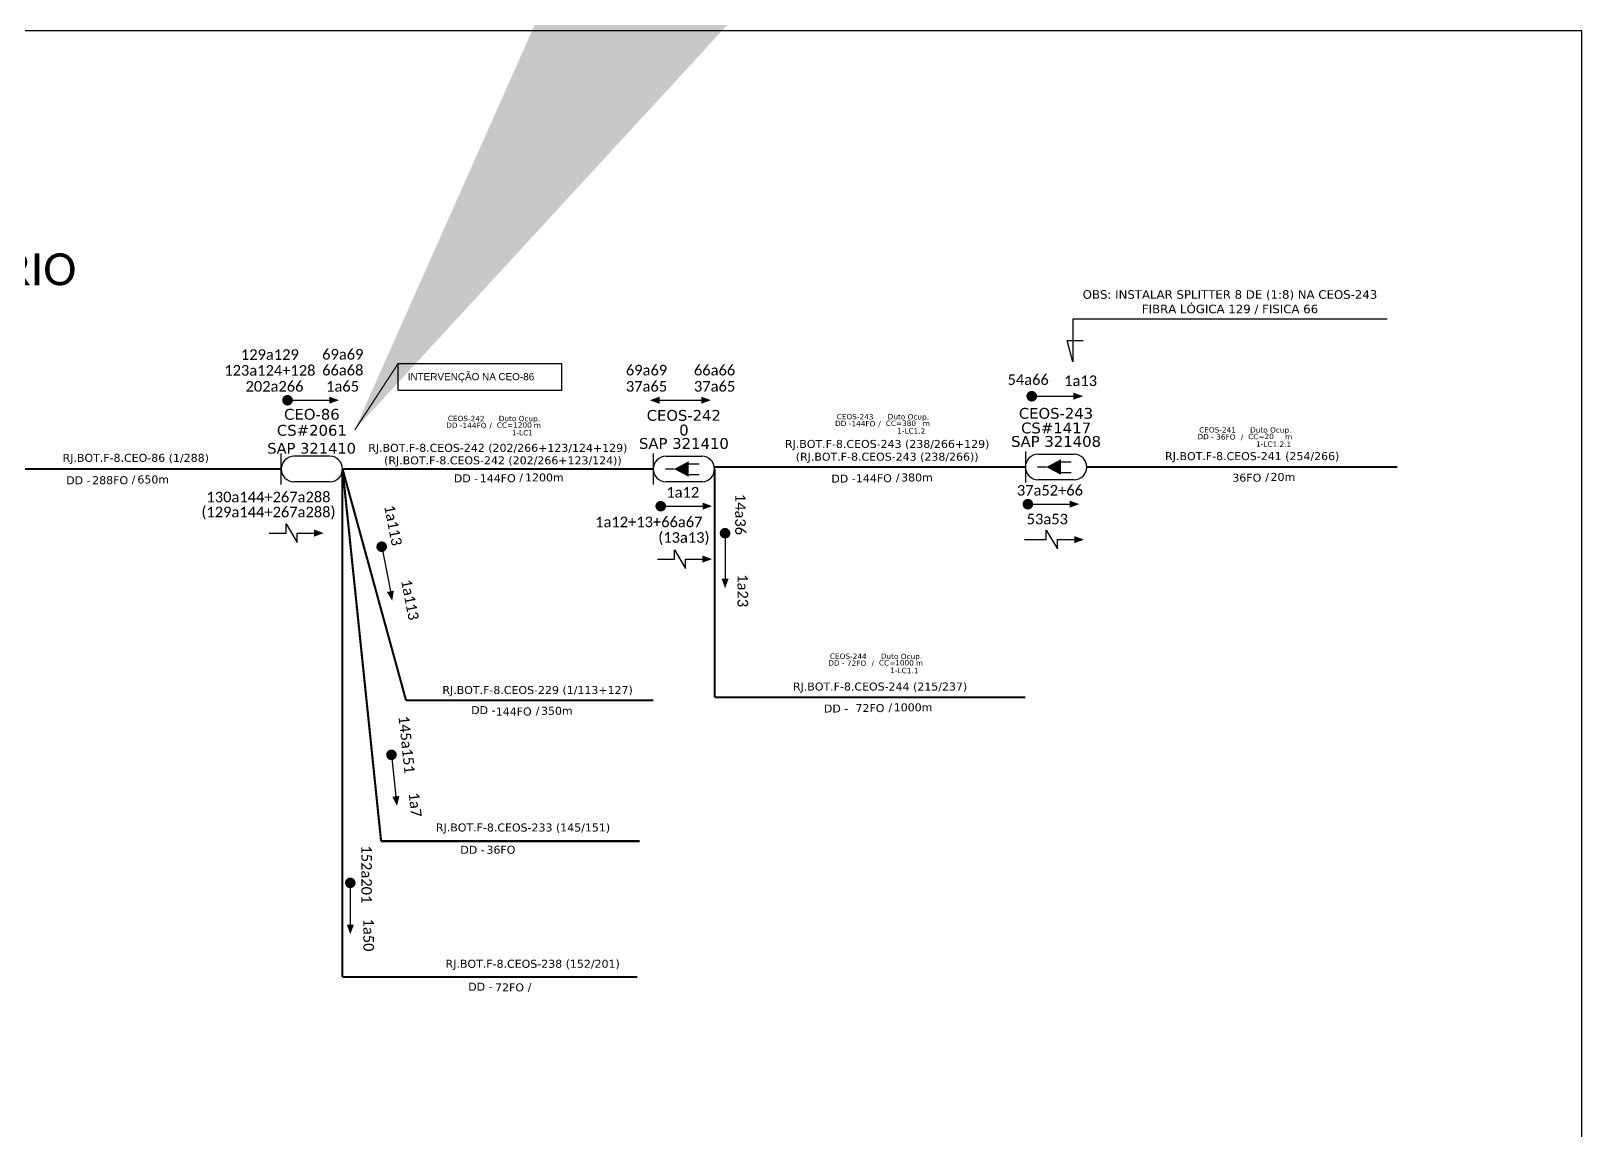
# Model space of a CAD drawing. Header units: inches. Extents: x 2352 to 7774, y -43 to 551.
# Drawn here: x 3692.3 to 4110.9, y 253.8 to 550.8 of the extents above; entities that cross this region are included whole.
import ezdxf
from ezdxf.enums import TextEntityAlignment as Align

# ---------------------------------------------------------------- set-up
doc = ezdxf.new("R2010")
doc.units = ezdxf.units.IN
doc.header["$MEASUREMENT"] = 0
doc.layers.add('10.4-Postes', color=1, linetype='Continuous', lineweight=0)
doc.layers.add('40.1-ETIQUETAS', color=1, linetype='Continuous', lineweight=20)
for name, color, linetype in [('20.4-CEOS', 1, 'Continuous'), ('20.5-CABO AÉREO', 1, 'Continuous'), ('20.5-CEO', 1, 'Continuous'), ('label_cabos', 7, 'Continuous'), ('SETA', 7, 'Continuous')]:
    doc.layers.add(name, color=color, linetype=linetype)
doc.styles.add('ARIAL', font='arial.ttf')
doc.styles.add('ROMANS', font='arial.ttf')
doc.styles.add('siredit', font='verdana.ttf')
doc.dimstyles.new('CL', dxfattribs={"dimtxt": 1, "dimasz": 2, "dimexe": 0.18, "dimexo": 0.0625, "dimgap": 0.09, "dimtad": 0, "dimdec": 0, "dimrnd": 1, "dimzin": 0, "dimdsep": 46, "dimtxsty": 'siredit', "dimblk": 'NONE', "dimcen": 0, "dimse1": 1, "dimse2": 1, "dimsd1": 1, "dimsd2": 1, "dimclrt": 7, "dimadec": 0, "dimazin": 0, "dimtfac": 1, "dimtdec": 0, "dimtofl": 0, "dimtmove": 0, "dimatfit": 3, "dimfxl": 0, "dimtolj": 1, "dimtzin": 0, "dimarcsym": 0})

# ---------------------------------------------------------------- blocks, each defined once
blk = doc.blocks.new('_None')
blk = doc.blocks.new('Inst CB DT OCUP CFOA-SM-DD-S-72')
at = {"layer": 'label_cabos', "color": 0, "style": 'siredit'}
for tag, flags, p in [('ID_ATIVIDADE', 3, (1.31, 2.67)), ('FATOR', 1, (11.56, 2.55))]:
    blk.add_attdef(tag, text='', height=1, rotation=359.69, dxfattribs=dict(at, flags=flags)).set_placement(p, align=Align.MIDDLE_CENTER)
for tag, p in [('TIPO_CABO', (1.11, 0)), ('DESTINO_CABO', (3.13, 1.26)), ('CABO', (4.69, -0.05)), ('/', (7.71, -0.05)), ('LANCE', (10.41, 0.02)), ('TIPO_CABO', (13.11, 1.24)), ('UND', (16.46, 0)), ('FID', (13.65, -1.41))]:
    blk.add_attdef(tag, text='', height=1, rotation=359.69, dxfattribs=at).set_placement(p, align=Align.MIDDLE_CENTER)
blk.add_attdef('QTDE', (11.93, -0.45), '', height=1, rotation=359.69, dxfattribs=at)
blk = doc.blocks.new('Inst CB DT OCUP CFOA-SM-DD-S-144')
at = {"layer": 'label_cabos', "color": 0, "style": 'siredit'}
for tag, flags, p in [('ID_ATIVIDADE', 3, (1.31, 2.67)), ('FATOR', 1, (11.56, 2.55))]:
    blk.add_attdef(tag, text='', height=1, rotation=359.69, dxfattribs=dict(at, flags=flags)).set_placement(p, align=Align.MIDDLE_CENTER)
for tag, p in [('TIPO_CABO', (1.11, 0)), ('DESTINO_CABO', (3.13, 1.26)), ('CABO', (4.69, -0.05)), ('/', (7.71, -0.05)), ('LANCE', (10.41, 0.02)), ('TIPO_CABO', (13.11, 1.24)), ('UND', (16.46, 0)), ('FID', (13.65, -1.41))]:
    blk.add_attdef(tag, text='', height=1, rotation=359.69, dxfattribs=at).set_placement(p, align=Align.MIDDLE_CENTER)
blk.add_attdef('QTDE', (11.93, -0.45), '', height=1, rotation=359.69, dxfattribs=at)
blk = doc.blocks.new('Inst CB DT OCUP CFOA-SM-DD-S-36')
at = {"layer": 'label_cabos', "color": 0, "style": 'siredit'}
for tag, flags, p in [('ID_ATIVIDADE', 3, (1.31, 2.67)), ('FATOR', 1, (11.56, 2.55))]:
    blk.add_attdef(tag, text='', height=1, rotation=359.69, dxfattribs=dict(at, flags=flags)).set_placement(p, align=Align.MIDDLE_CENTER)
for tag, p in [('TIPO_CABO', (1.11, 0)), ('DESTINO_CABO', (3.13, 1.26)), ('CABO', (4.69, -0.05)), ('/', (7.71, -0.05)), ('LANCE', (10.41, 0.02)), ('TIPO_CABO', (13.11, 1.24)), ('UND', (16.46, 0)), ('FID', (13.65, -1.41))]:
    blk.add_attdef(tag, text='', height=1, rotation=359.69, dxfattribs=at).set_placement(p, align=Align.MIDDLE_CENTER)
blk.add_attdef('QTDE', (11.93, -0.45), '', height=1, rotation=359.69, dxfattribs=at)
blk = doc.blocks.new('*U38')
at = {"color": 3}
blk.add_lwpolyline([(0.0000405, 0.0000662), (0.0001936, 0.0000662), (0.0001936, 0.000041), (0.0000405, 0.000041)], close=True, dxfattribs=at)
at = {"color": 3, "style": 'ARIAL'}
blk.add_attdef('SERVIÇO_EM_EMENDA_EXIST', text='', height=0.00000666, dxfattribs=at).set_placement((0.0001321, 0.0000506), align=Align.RIGHT)
blk.add_attdef('FID', (0.0001344, 0.0000506), '', height=0.00000666, dxfattribs=at)
at = {"layer": '10.4-Postes', "lineweight": 0, "style": 'ROMANS'}
for tag, p, flags in [('ID_ATIVIDADE', (-0.0000068, -0.0000086), 3), ('QTDE', (-0.000006, -0.000014), 3), ('FATOR', (-0.0000019, -0.0000113), 1)]:
    blk.add_attdef(tag, p, '', height=0.00000209, dxfattribs=dict(at, flags=flags))
at = {"color": 3}
blk.add_leader([(-0.0000002, 0.0000042), (0.0000405, 0.0000662)], dimstyle='CL', override={"dimgap": 0.09, "dimtad": 0}, dxfattribs=at)

msp = doc.modelspace()

# ---------------------------------------------------------------- linework, layer by layer
for points in [[(3272.33, -43.15), (4110.89, -43.15), (4110.89, 550.85), (3272.33, 550.85), (3272.33, -43.15)], [(4058.28, 473.06), (3973.49, 473.06), (3973.49, 461.5), (3971.91, 467.3), (3976.29, 467.3)]]:
    msp.add_lwpolyline(points)
at = {"color": 0, "const_width": 1.43}
for points in [[(3760.8, 451.15, 1), (3762.23, 451.15, 1)], [(3962.38, 452.95, 1), (3962.38, 451.52, 1)], [(3861.53, 422.54, 1), (3862.96, 422.54, 1)], [(3960.63, 423.08, 1), (3962.06, 423.08, 1)], [(3879.61, 415.96, 1), (3879.61, 414.53, 1)], [(3786.79, 412.3, 1), (3787.06, 410.9, 1)], [(3789.49, 356.12, 1), (3789.64, 354.7, 1)], [(3778.45, 321.54, 1), (3778.45, 320.12, 1)]]:
    msp.add_lwpolyline(points, format="xyb", close=True, dxfattribs=at)
at = {"color": 0}
for points in [[(3761.13, 415.27), (3761.13, 417.79), (3764.14, 412.76), (3764.15, 415.27)], [(3966.32, 413.52), (3966.32, 416.04), (3969.33, 411), (3969.34, 413.52)], [(3865.93, 408.26), (3865.93, 410.78), (3868.94, 405.74), (3868.94, 408.26)]]:
    msp.add_lwpolyline(points, dxfattribs=at)
at = {"layer": '20.4-CEOS', "color": 5}
for p, q in [((3772.92, 436.02), (3763.26, 436.02)), ((3772.92, 429.13), (3763.26, 429.13))]:
    msp.add_line(p, q, dxfattribs=at)
for points in [[(3759.81, 428.42), (3759.81, 436.73)], [(3865.83, 432.58), (3863.51, 432.58)], [(3869.65, 433.95), (3872.58, 433.95)], [(3966.29, 433.12), (3963.96, 433.12)], [(3970.1, 434.48), (3973.03, 434.48)], [(3970.1, 431.62), (3973.03, 431.62)], [(3869.65, 431.08), (3872.58, 431.08)]]:
    msp.add_lwpolyline(points, dxfattribs=at)
for points in [[(3865.83, 432.58, 0, 4.25, 0), (3869.82, 432.58, 4.25, 4.25, 0)], [(3966.29, 433.12, 0, 4.25, 0), (3970.28, 433.12, 4.25, 4.25, 0)]]:
    msp.add_lwpolyline(points, format="xyseb", dxfattribs=at)
for centre, start, end in [((3763.26, 432.57), 90, 270), ((3772.92, 432.57), 270, 90)]:
    msp.add_arc(centre, 3.45, start, end, dxfattribs=at)
at = {"layer": '20.5-CABO AÉREO', "color": 7, "ltscale": 50, "const_width": 0.576}
for points in [[(3776.33, 432.57), (3776.32, 295.45)], [(3776.37, 432.57), (3786.77, 332.11), (3786.77, 332.11)], [(3793.5, 370.12), (3860.22, 370.12)], [(3786.77, 332.11), (3856.53, 332.11)], [(3776.32, 295.45), (3855.91, 295.45)]]:
    msp.add_lwpolyline(points, dxfattribs=at)
at = {"layer": '20.5-CABO AÉREO', "ltscale": 50, "const_width": 0.576}
msp.add_lwpolyline([(3801.6, 332.11), (3856.53, 332.11)], dxfattribs=at)
at = {"layer": '20.5-CEO', "color": 5}
for p, q in [((3863.67, 436.02), (3873.33, 436.02)), ((3964.12, 436.56), (3973.79, 436.56)), ((3873.33, 429.13), (3863.67, 429.13)), ((3973.79, 429.67), (3964.12, 429.67))]:
    msp.add_line(p, q, dxfattribs=at)
for points in [[(3860.22, 436.73), (3860.22, 428.42)], [(3960.67, 437.27), (3960.67, 428.96)]]:
    msp.add_lwpolyline(points, dxfattribs=at)
for centre, start, end in [((3863.67, 432.57), 90, 270), ((3873.33, 432.57), 270, 90), ((3964.12, 433.12), 90, 270), ((3973.79, 433.12), 270, 90)]:
    msp.add_arc(centre, 3.45, start, end, dxfattribs=at)
at = {"layer": '40.1-ETIQUETAS', "color": 0, "const_width": 0.576}
for points in [[(3675.92, 432.57), (3759.81, 432.57)], [(3876.78, 432.57), (3876.8, 370.91)], [(3977.23, 433.12), (4061.09, 433.12)], [(3876.8, 370.91), (3960.65, 370.91)]]:
    msp.add_lwpolyline(points, dxfattribs=at)
at = {"layer": '40.1-ETIQUETAS', "color": 7, "const_width": 0.576}
for points in [[(3776.37, 432.57), (3793.5, 370.12)], [(3794.84, 361.85), (3794.84, 361.85)]]:
    msp.add_lwpolyline(points, dxfattribs=at)
at = {"layer": '40.1-ETIQUETAS', "color": 5, "const_width": 0.576}
for points in [[(3776.37, 432.57), (3860.22, 432.57)], [(3876.82, 433.12), (3960.67, 433.12)]]:
    msp.add_lwpolyline(points, dxfattribs=at)
at = {"layer": 'SETA', "color": 0}
for points in [[(3962.38, 452.23), (3974.63, 452.23)], [(3761.51, 451.15), (3773.77, 451.15)], [(3861.92, 451.15), (3874.18, 451.15)], [(3961.35, 423.08), (3973.6, 423.08)], [(3862.25, 422.54), (3874.5, 422.54)], [(3756.58, 415.27), (3761.13, 415.27)], [(3764.15, 415.27), (3768.7, 415.27)], [(3879.61, 415.25), (3879.62, 402.99)], [(3786.93, 411.6), (3789.27, 399.58)], [(3960.41, 413.52), (3966.32, 413.52)], [(3969.34, 413.52), (3973.89, 413.52)], [(3861.38, 408.26), (3865.93, 408.26)], [(3868.94, 408.26), (3873.49, 408.26)], [(3789.56, 355.41), (3790.86, 343.22)], [(3778.45, 320.83), (3778.45, 308.57)]]:
    msp.add_lwpolyline(points, dxfattribs=at)
for points in [[(3772.78, 452.12), (3775.4, 451.17), (3772.78, 450.22)], [(3861.92, 452.1), (3859.31, 451.15), (3861.92, 450.2)], [(3873.2, 452.12), (3875.81, 451.17), (3873.2, 450.22)], [(3973.65, 453.2), (3976.26, 452.25), (3973.65, 451.3)], [(3873.52, 423.51), (3876.13, 422.56), (3873.52, 421.61)], [(3972.62, 424.05), (3975.23, 423.1), (3972.62, 422.15)], [(3768.7, 416.22), (3771.31, 415.27), (3768.7, 414.32)], [(3973.89, 414.47), (3976.5, 413.52), (3973.89, 412.56)], [(3873.49, 409.21), (3876.11, 408.26), (3873.49, 407.3)], [(3880.57, 402.99), (3879.62, 400.38), (3878.67, 402.99)], [(3790.21, 399.76), (3789.77, 397.01), (3788.34, 399.39)], [(3791.72, 344.3), (3791.05, 341.6), (3789.83, 344.1)], [(3779.41, 309.56), (3778.46, 306.95), (3777.51, 309.56)]]:
    msp.add_solid(points, dxfattribs=at)

# ---------------------------------------------------------------- block references
at = {"color": 6, "lineweight": 0}
ref = msp.add_blockref('Inst CB DT OCUP CFOA-SM-DD-S-144', (3805.23, 444.41), dxfattribs=dict(at, xscale=1.440000000000055, yscale=1.439999999999998, zscale=1.44))
ref.add_attrib('DESTINO_CABO', 'CEOS-242', dxfattribs={"layer": 'label_cabos', "color": 0, "height": 1.44, "rotation": 359.69, "style": 'siredit'}).set_placement((3809.74, 446.23), align=Align.MIDDLE_CENTER)
ref.add_attrib('TIPO_CABO', 'Duto Ocup.', dxfattribs={"layer": 'label_cabos', "color": 0, "height": 1.44, "rotation": 359.69, "style": 'siredit'}).set_placement((3824.11, 446.21), align=Align.MIDDLE_CENTER)
ref.add_attrib('/', '/', dxfattribs={"layer": 'label_cabos', "color": 0, "height": 1.44, "rotation": 359.69, "style": 'siredit'}).set_placement((3816.34, 444.34), align=Align.MIDDLE_CENTER)
ref.add_attrib('FID', '1-LC1', dxfattribs={"layer": 'label_cabos', "color": 0, "height": 1.44, "rotation": 359.69, "style": 'siredit'}).set_placement((3824.89, 442.38), align=Align.MIDDLE_CENTER)
ref.add_attrib('LANCE', 'CC=', dxfattribs={"layer": 'label_cabos', "color": 0, "height": 1.44, "rotation": 359.69, "style": 'siredit'}).set_placement((3820.22, 444.44), align=Align.MIDDLE_CENTER)
ref.add_attrib('UND', 'm', dxfattribs={"layer": 'label_cabos', "color": 0, "height": 1.44, "rotation": 359.69, "style": 'siredit'}).set_placement((3828.94, 444.42), align=Align.MIDDLE_CENTER)
ref.add_attrib('CABO', '144FO', dxfattribs={"layer": 'label_cabos', "color": 0, "height": 1.44, "rotation": 359.69, "style": 'siredit'}).set_placement((3811.98, 444.34), align=Align.MIDDLE_CENTER)
ref.add_attrib('TIPO_CABO', 'DD - ', dxfattribs={"layer": 'label_cabos', "color": 0, "height": 1.44, "rotation": 359.69, "style": 'siredit'}).set_placement((3806.84, 444.41), align=Align.MIDDLE_CENTER)
ref.add_attrib('QTDE', '1200', (3822.41, 443.76), dxfattribs={"layer": 'label_cabos', "color": 0, "height": 1.44, "rotation": 359.69, "style": 'siredit'})
ref = msp.add_blockref('Inst CB DT OCUP CFOA-SM-DD-S-144', (3910.2, 444.9), dxfattribs=dict(at, xscale=1.440000000000055, yscale=1.439999999999998, zscale=1.44))
ref.add_attrib('DESTINO_CABO', 'CEOS-243', dxfattribs={"layer": 'label_cabos', "color": 0, "height": 1.44, "rotation": 359.69, "style": 'siredit'}).set_placement((3914.71, 446.72), align=Align.MIDDLE_CENTER)
ref.add_attrib('TIPO_CABO', 'Duto Ocup.', dxfattribs={"layer": 'label_cabos', "color": 0, "height": 1.44, "rotation": 359.69, "style": 'siredit'}).set_placement((3929.08, 446.69), align=Align.MIDDLE_CENTER)
ref.add_attrib('/', '/', dxfattribs={"layer": 'label_cabos', "color": 0, "height": 1.44, "rotation": 359.69, "style": 'siredit'}).set_placement((3921.31, 444.83), align=Align.MIDDLE_CENTER)
ref.add_attrib('FID', '1-LC1.2', dxfattribs={"layer": 'label_cabos', "color": 0, "height": 1.44, "rotation": 359.69, "style": 'siredit'}).set_placement((3929.86, 442.86), align=Align.MIDDLE_CENTER)
ref.add_attrib('LANCE', 'CC=', dxfattribs={"layer": 'label_cabos', "color": 0, "height": 1.44, "rotation": 359.69, "style": 'siredit'}).set_placement((3925.19, 444.93), align=Align.MIDDLE_CENTER)
ref.add_attrib('UND', 'm', dxfattribs={"layer": 'label_cabos', "color": 0, "height": 1.44, "rotation": 359.69, "style": 'siredit'}).set_placement((3933.91, 444.9), align=Align.MIDDLE_CENTER)
ref.add_attrib('CABO', '144FO', dxfattribs={"layer": 'label_cabos', "color": 0, "height": 1.44, "rotation": 359.69, "style": 'siredit'}).set_placement((3916.95, 444.83), align=Align.MIDDLE_CENTER)
ref.add_attrib('TIPO_CABO', 'DD - ', dxfattribs={"layer": 'label_cabos', "color": 0, "height": 1.44, "rotation": 359.69, "style": 'siredit'}).set_placement((3911.81, 444.89), align=Align.MIDDLE_CENTER)
ref.add_attrib('QTDE', '380', (3927.38, 444.25), dxfattribs={"layer": 'label_cabos', "color": 0, "height": 1.44, "rotation": 359.69, "style": 'siredit'})
ref = msp.add_blockref('Inst CB DT OCUP CFOA-SM-DD-S-36', (4008.02, 441.33), dxfattribs=dict(at, xscale=1.440000000000055, yscale=1.439999999999998, zscale=1.44))
ref.add_attrib('DESTINO_CABO', 'CEOS-241', dxfattribs={"layer": 'label_cabos', "color": 0, "height": 1.44, "rotation": 359.69, "style": 'siredit'}).set_placement((4012.53, 443.15), align=Align.MIDDLE_CENTER)
ref.add_attrib('TIPO_CABO', 'Duto Ocup.', dxfattribs={"layer": 'label_cabos', "color": 0, "height": 1.44, "rotation": 359.69, "style": 'siredit'}).set_placement((4026.9, 443.13), align=Align.MIDDLE_CENTER)
ref.add_attrib('/', '/', dxfattribs={"layer": 'label_cabos', "color": 0, "height": 1.44, "rotation": 359.69, "style": 'siredit'}).set_placement((4019.13, 441.26), align=Align.MIDDLE_CENTER)
ref.add_attrib('FID', '1-LC1.2.1', dxfattribs={"layer": 'label_cabos', "color": 0, "height": 1.44, "rotation": 359.69, "style": 'siredit'}).set_placement((4027.67, 439.3), align=Align.MIDDLE_CENTER)
ref.add_attrib('LANCE', 'CC=', dxfattribs={"layer": 'label_cabos', "color": 0, "height": 1.44, "rotation": 359.69, "style": 'siredit'}).set_placement((4023.01, 441.36), align=Align.MIDDLE_CENTER)
ref.add_attrib('UND', 'm', dxfattribs={"layer": 'label_cabos', "color": 0, "height": 1.44, "rotation": 359.69, "style": 'siredit'}).set_placement((4031.73, 441.34), align=Align.MIDDLE_CENTER)
ref.add_attrib('CABO', '36FO', dxfattribs={"layer": 'label_cabos', "color": 0, "height": 1.44, "rotation": 359.69, "style": 'siredit'}).set_placement((4014.77, 441.26), align=Align.MIDDLE_CENTER)
ref.add_attrib('TIPO_CABO', 'DD - ', dxfattribs={"layer": 'label_cabos', "color": 0, "height": 1.44, "rotation": 359.69, "style": 'siredit'}).set_placement((4009.62, 441.33), align=Align.MIDDLE_CENTER)
ref.add_attrib('QTDE', '20', (4025.2, 440.68), dxfattribs={"layer": 'label_cabos', "color": 0, "height": 1.44, "rotation": 359.69, "style": 'siredit'})
ref = msp.add_blockref('Inst CB DT OCUP CFOA-SM-DD-S-72', (3908.36, 380.21), dxfattribs=dict(at, xscale=1.440000000000055, yscale=1.439999999999998, zscale=1.44))
ref.add_attrib('DESTINO_CABO', 'CEOS-244', dxfattribs={"layer": 'label_cabos', "color": 0, "height": 1.44, "rotation": 359.69, "style": 'siredit'}).set_placement((3912.87, 382.03), align=Align.MIDDLE_CENTER)
ref.add_attrib('TIPO_CABO', 'Duto Ocup.', dxfattribs={"layer": 'label_cabos', "color": 0, "height": 1.44, "rotation": 359.69, "style": 'siredit'}).set_placement((3927.24, 382.01), align=Align.MIDDLE_CENTER)
ref.add_attrib('/', '/', dxfattribs={"layer": 'label_cabos', "color": 0, "height": 1.44, "rotation": 359.69, "style": 'siredit'}).set_placement((3919.47, 380.14), align=Align.MIDDLE_CENTER)
ref.add_attrib('FID', '1-LC1.1', dxfattribs={"layer": 'label_cabos', "color": 0, "height": 1.44, "rotation": 359.69, "style": 'siredit'}).set_placement((3928.01, 378.18), align=Align.MIDDLE_CENTER)
ref.add_attrib('LANCE', 'CC=', dxfattribs={"layer": 'label_cabos', "color": 0, "height": 1.44, "rotation": 359.69, "style": 'siredit'}).set_placement((3923.35, 380.25), align=Align.MIDDLE_CENTER)
ref.add_attrib('UND', 'm', dxfattribs={"layer": 'label_cabos', "color": 0, "height": 1.44, "rotation": 359.69, "style": 'siredit'}).set_placement((3932.07, 380.22), align=Align.MIDDLE_CENTER)
ref.add_attrib('CABO', '72FO', dxfattribs={"layer": 'label_cabos', "color": 0, "height": 1.44, "rotation": 359.69, "style": 'siredit'}).set_placement((3915.11, 380.14), align=Align.MIDDLE_CENTER)
ref.add_attrib('TIPO_CABO', 'DD - ', dxfattribs={"layer": 'label_cabos', "color": 0, "height": 1.44, "rotation": 359.69, "style": 'siredit'}).set_placement((3909.96, 380.21), align=Align.MIDDLE_CENTER)
ref.add_attrib('QTDE', '1000', (3925.54, 379.56), dxfattribs={"layer": 'label_cabos', "color": 0, "height": 1.44, "rotation": 359.69, "style": 'siredit'})
at = {"layer": 'label_cabos', "color": 0, "lineweight": 0, "xscale": 287999.9999999101, "yscale": 287999.9999999088, "zscale": 287999.9999999101}
msp.add_blockref('*U38', (3779.72, 441.98), dxfattribs=at).add_auto_attribs({'SERVIÇO_EM_EMENDA_EXIST': 'INTERVENÇÃO NA', 'FID': 'CEO-86'})

# ---------------------------------------------------------------- texts
at = {"insert": (3676.22, 486.45, 1), "char_height": 8.64, "width": 131.666, "attachment_point": 5}
msp.add_mtext('{\\fCalibri|b0|i0|c0|p34;\\C7;PRIMÁRIO}', dxfattribs=at)
at = {"color": 0, "char_height": 2.8512, "width": 36.1515, "attachment_point": 5}
for s, insert in [('{\\fCalibri|b0|i0|c0|p34;\\C1;129a129}', (3756.75, 463.47)), ('{\\fCalibri|b0|i0|c0|p34;\\C1;69a69}', (3776.43, 463.53)), ('{\\fCalibri|b0|i0|c0|p34;123a124+128}', (3756.75, 459.2)), ('{\\fCalibri|b0|i0|c0|p34;66a68}', (3776.43, 459.26)), ('{\\fCalibri|b0|i0|c0|p34;\\C1;69a69}', (3858.41, 459.26)), ('{\\fCalibri|b0|i0|c0|p34;\\C1;66a66}', (3876.78, 459.26)), ('{\\fCalibri|b0|i0|c0|p34;\\C7;202a266}', (3758, 454.89)), ('{\\fCalibri|b0|i0|c0|p34;\\C7;1a65}', (3776.37, 454.89)), ('{\\fCalibri|b0|i0|c0|p34;\\C7;37a65}', (3858.41, 454.89)), ('{\\fCalibri|b0|i0|c0|p34;\\C7;37a65}', (3876.78, 454.89)), ('{\\fCalibri|b0|i0|c0|p34;\\C7;54a66}', (3961.41, 456.7)), ('{\\fCalibri|b0|i0|c0|p34;\\C7;1a13}', (3975.57, 456.4)), ('{\\fCalibri|b0|i0|c0|p34;\\C7;1a12}', (3868.19, 426.28)), ('{\\fCalibri|b0|i0|c0|p34;\\C1;37a52+66}', (3967.29, 426.82)), ('{\\fCalibri|b0|i0|c0|p34;\\C7;1a12\\C1;+13+66a67}', (3859.03, 418.28)), ('{\\fCalibri|b0|i0|c0|p34;\\C7;53a53}', (3966.58, 419.05)), ('{\\fCalibri|b0|i0|c0|p34;\\C5;(13a13)}', (3868.5, 413.79))]:
    msp.add_mtext(s, dxfattribs=dict(at, insert=insert))
at = {"color": 5, "insert": (3756.37, 420.67), "char_height": 2.8512, "width": 36.1515, "attachment_point": 5}
msp.add_mtext('{\\fCalibri|b0|i0|c0|p34;(129a144+267a288)}', dxfattribs=at)
at = {"color": 3, "insert": (3756.37, 425.01), "char_height": 2.8512, "width": 36.1515, "attachment_point": 5}
msp.add_mtext('{\\fCalibri|b0|i0|c0|p34;130a144+267a288}', dxfattribs=at)
at = {"color": 0, "char_height": 2.8512, "width": 36.1515, "attachment_point": 5}
for s, insert, rotation in [('{\\fCalibri|b0|i0|c0|p34;\\C7;14a36}', (3883.75, 420.32), 270.0337), ('{\\fCalibri|b0|i0|c0|p34;\\C7;1a113}', (3790.02, 417.37), 281.0391), ('{\\fCalibri|b0|i0|c0|p34;\\C7;1a113}', (3794.58, 397.28), 281.0391), ('{\\fCalibri|b0|i0|c0|p34;\\C7;1a23}', (3884.38, 399.73), 270.0337), ('{\\fCalibri|b0|i0|c0|p34;\\C7;145a151}', (3793.69, 358.17), 276.0662), ('{\\fCalibri|b0|i0|c0|p34;\\C7;1a7}', (3795.97, 341.94), 276.0662), ('{\\fCalibri|b0|i0|c0|p34;\\C7;152a201}', (3782.84, 323.14), 270), ('{\\fCalibri|b0|i0|c0|p34;\\C7;1a50}', (3783.4, 306.76), 270)]:
    msp.add_mtext(s, dxfattribs=dict(at, insert=insert, rotation=rotation))
at = {"layer": '20.4-CEOS', "color": 5, "style": 'siredit'}
for s, height, p in [('CEO-86', 2.92, (3768.09, 447.36)), ('CS#2061', 2.92, (3768.09, 443.04)), ('SAP 321410', 2.88, (3768.02, 438.18))]:
    msp.add_text(s, height=height, dxfattribs=at).set_placement(p, align=Align.MIDDLE_CENTER)
for s, p in [('CEOS-242', (3868.47, 448.52)), ('CEOS-243', (3968.92, 449.07)), ('CEOS-243', (3968.92, 449.07))]:
    msp.add_text(s, height=2.908, dxfattribs=at).set_placement(p, align=Align.TOP_CENTER)
at = {"layer": '20.5-CEO', "color": 5, "style": 'siredit'}
for s, p in [('0', (3868.5, 444.57)), ('CS#1417', (3968.95, 445.12)), ('CS#1417', (3968.95, 445.12)), ('SAP 321410', (3868.5, 440.95)), ('SAP 321408', (3968.95, 441.49)), ('SAP 321408', (3968.95, 441.49))]:
    msp.add_text(s, height=2.92, dxfattribs=at).set_placement(p, align=Align.TOP_CENTER)
at = {"layer": '40.1-ETIQUETAS', "color": 0, "style": 'siredit'}
for s, height, p in [('OBS: INSTALAR SPLITTER 8 DE (1:8) NA CEOS-243', 2.3095, (4015.89, 479.71)), ('FIBRA LÓGICA 129 / FISICA 66', 2.3095, (4015.89, 475.8)), ('RJ.BOT.F-8.CEO-86 (1/288)', 2.16, (3720.55, 435.6)), ('RJ.BOT.F-8.CEOS-233 (145/151)', 2.16, (3825.08, 335.79)), ('RJ.BOT.F-8.CEOS-238 (152/201)', 2.16, (3827.69, 299))]:
    msp.add_text(s, height=height, dxfattribs=at).set_placement(p, align=Align.MIDDLE_CENTER)
at = {"layer": '40.1-ETIQUETAS', "style": 'siredit'}
msp.add_text('RJ.BOT.F-8.CEOS-243 (238/266+129) ', height=2.16, dxfattribs=at).set_placement((3923.83, 439.35), align=Align.MIDDLE_CENTER)
at = {"layer": '40.1-ETIQUETAS', "color": 1, "style": 'siredit'}
msp.add_text('RJ.BOT.F-8.CEOS-242 (202/266+123/124+129)', height=2.16, dxfattribs=at).set_placement((3818.27, 438.3), align=Align.MIDDLE_CENTER)
at = {"layer": '40.1-ETIQUETAS', "color": 5, "style": 'siredit'}
for s, p in [('(RJ.BOT.F-8.CEOS-242 (202/266+123/124))', (3819.64, 434.92)), ('(RJ.BOT.F-8.CEOS-243 (238/266)) ', (3923.83, 435.91))]:
    msp.add_text(s, height=2.16, dxfattribs=at).set_placement(p, align=Align.MIDDLE_CENTER)
at = {"layer": '40.1-ETIQUETAS', "color": 7, "style": 'siredit'}
for s, p in [('RJ.BOT.F-8.CEOS-241 (254/266) ', (4022.36, 436.06)), ('RJ.BOT.F-8.CEOS-229 (1/113+127) ', (3829.48, 372.92)), ('RJ.BOT.F-8.CEOS-244 (215/237) ', (3921.92, 373.85))]:
    msp.add_text(s, height=2.16, dxfattribs=at).set_placement(p, align=Align.MIDDLE_CENTER)
at = {"layer": '40.1-ETIQUETAS', "color": 0, "style": 'siredit'}
for s, p in [('144FO', (3823.1, 430.1)), ('/', (3825.06, 430.3)), ('DD - ', (3709.29, 429.53)), ('288FO', (3718.48, 429.56)), ('/', (3720.44, 429.76)), ('DD - ', (3813.92, 430.07)), ('DD - ', (3915.81, 429.98)), ('DD - ', (3818.6, 367.49)), ('DD - ', (3913.8, 367.92)), ('DD - ', (3815.67, 329.77)), ('36FO', (3823.01, 329.79)), ('DD - ', (3817.8, 292.8)), ('72FO', (3825.34, 292.62)), ('/', (3827.34, 292.69))]:
    msp.add_text(s, height=2.16, dxfattribs=at).set_placement(p, align=Align.MIDDLE_RIGHT)
for s, p in [('1200m', (3825.62, 430.3)), ('650m', (3720.99, 429.76))]:
    msp.add_text(s, height=2.16, dxfattribs=at).set_placement(p, align=Align.MIDDLE_LEFT)
at = {"layer": '40.1-ETIQUETAS', "color": 7, "style": 'siredit'}
for s, p in [('144FO', (3924.62, 430.1)), ('/', (3926.7, 430.3)), ('36FO', (4024.33, 430.24)), ('/', (4026.41, 430.44)), ('/', (3829.5, 367.31)), ('72FO', (3922.61, 368.04)), ('/', (3924.7, 368.24)), ('144FO', (3827.41, 367.11))]:
    msp.add_text(s, height=2.16, dxfattribs=at).set_placement(p, align=Align.MIDDLE_RIGHT)
for s, p in [('380m', (3927.13, 430.3)), ('20m', (4026.84, 430.44)), ('350m', (3829.93, 367.31)), ('1000m', (3925.13, 368.24))]:
    msp.add_text(s, height=2.16, dxfattribs=at).set_placement(p, align=Align.MIDDLE_LEFT)

doc.saveas('drawing.dxf')
